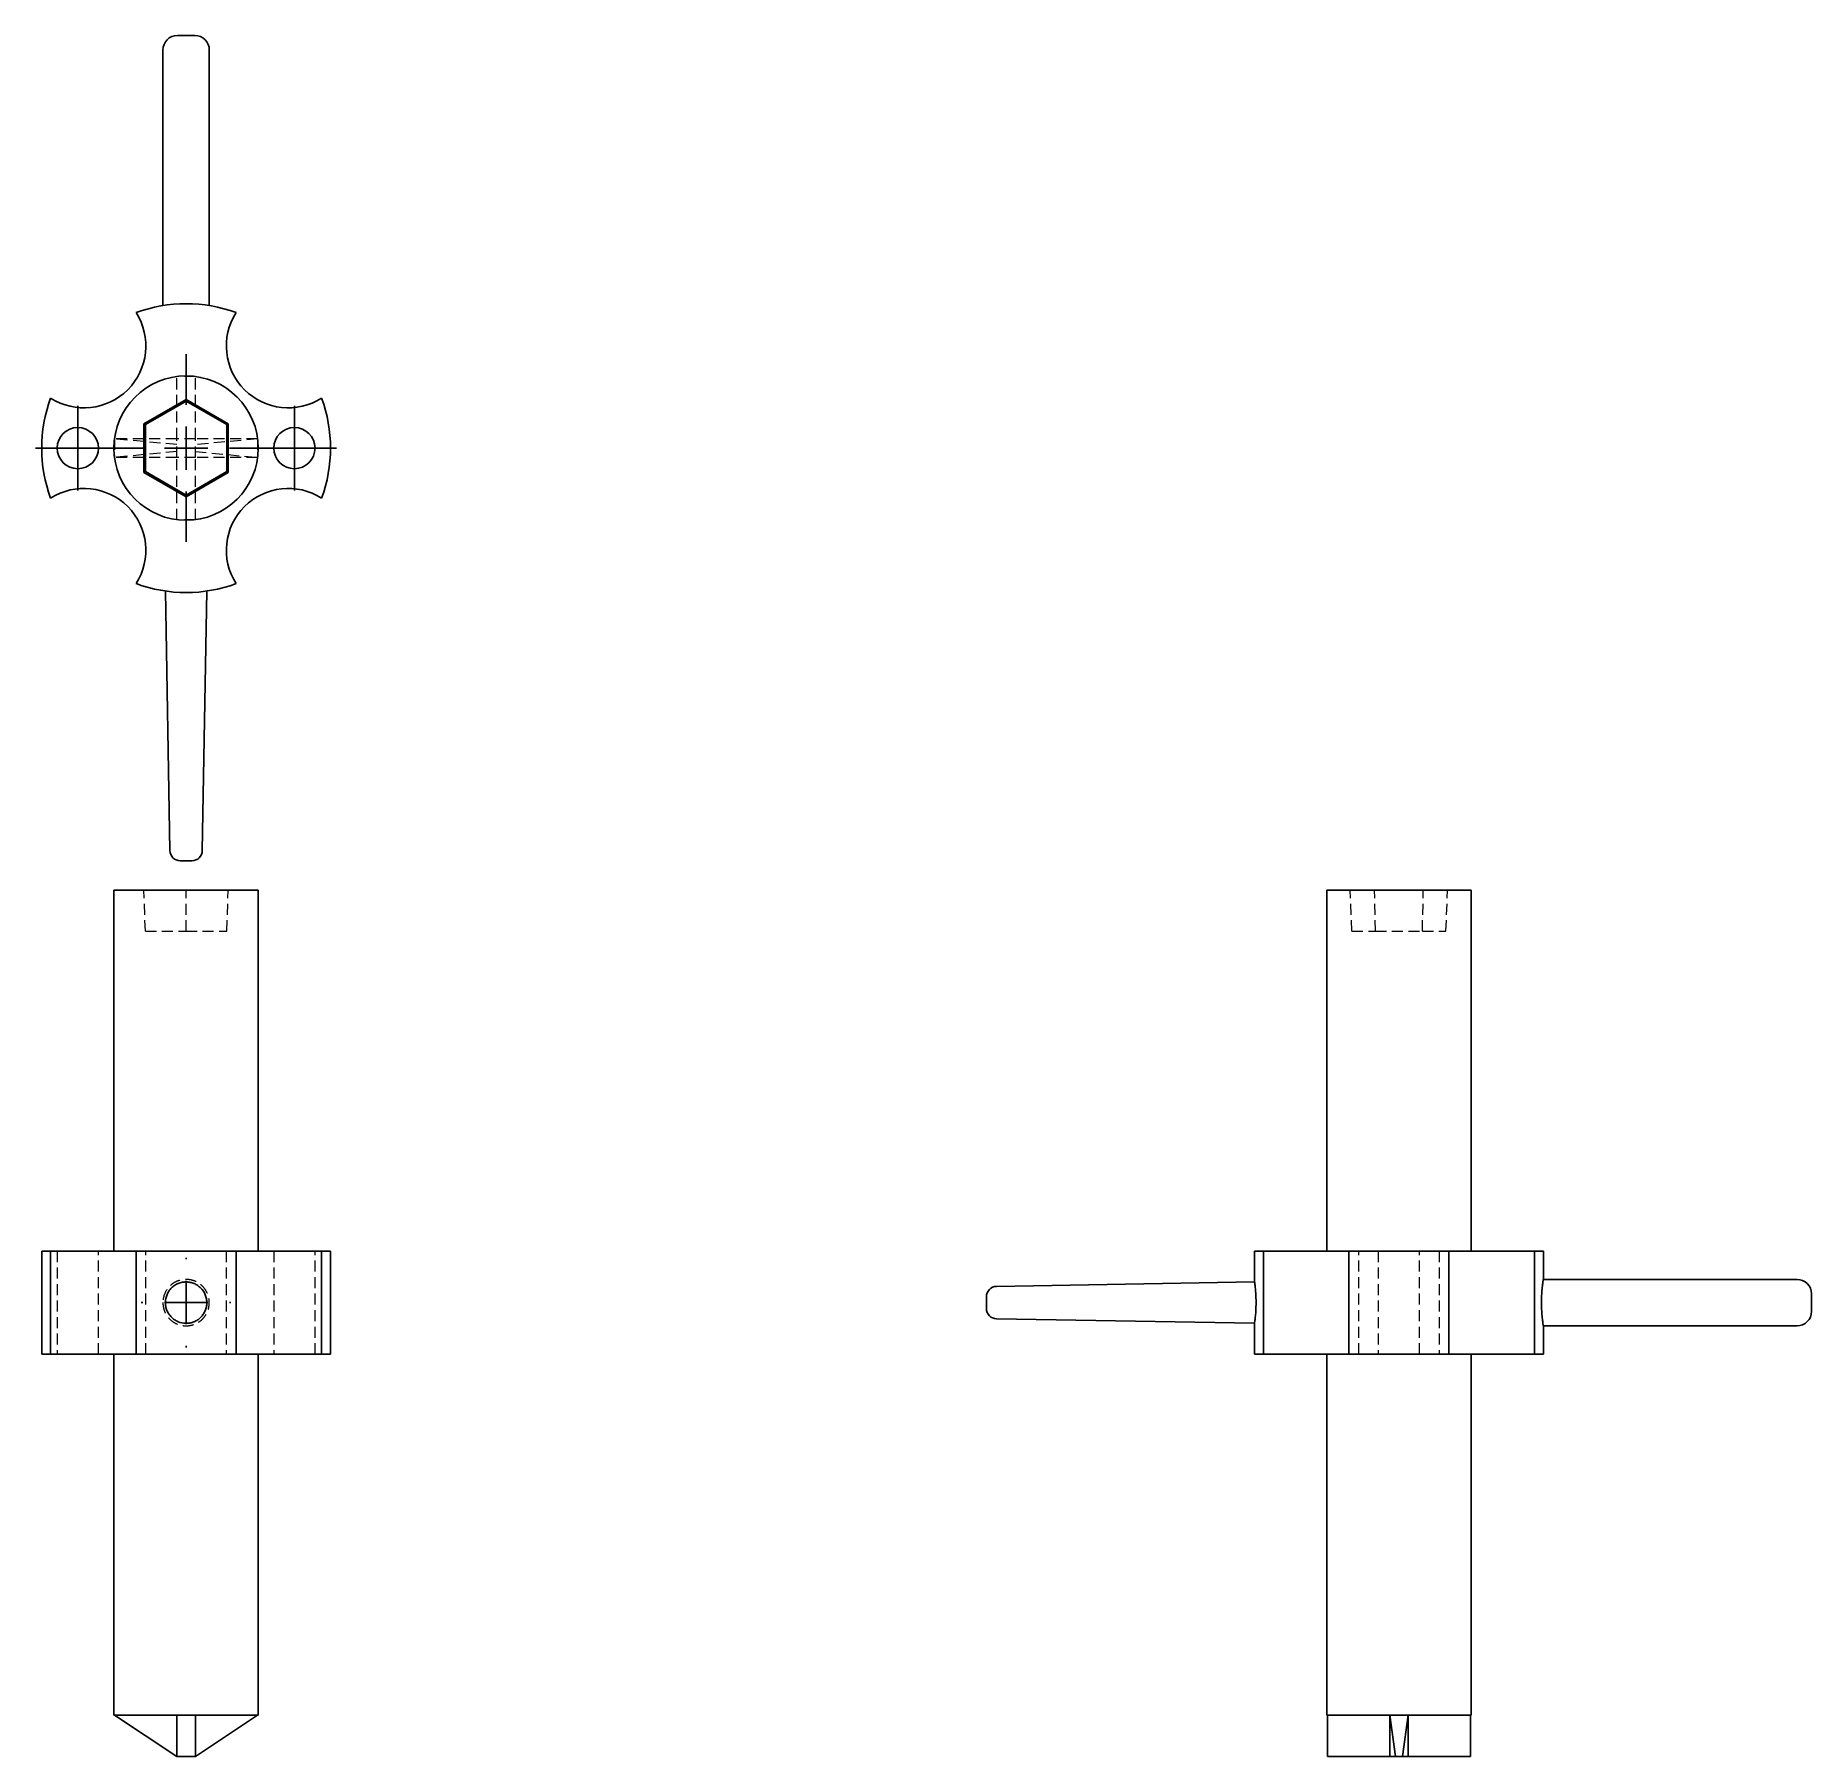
# Model space of a CAD drawing. Header units: millimetres. Extents: x 66 to 271, y 7 to 206.
import ezdxf

# ---------------------------------------------------------------- set-up
doc = ezdxf.new("R2010")
doc.units = ezdxf.units.MM
doc.linetypes.add('HIDDEN', pattern=[1.905, 1.27, -0.635])
doc.layers.add('10', color=7, linetype='Continuous')

# ---------------------------------------------------------------- blocks, each defined once
blk = doc.blocks.new('SW_CENTERMARKSYMBOL_0')
at = {"layer": '10', "color": 0}
for p, q in [((0, 5), (0, 5.18)), ((0, 0), (0, 2.5)), ((-5, 0), (-5.18, 0)), ((0, 0), (-2.5, 0)), ((0, 0), (0, -2.5)), ((0, 0), (2.5, 0)), ((5, 0), (5.18, 0)), ((0, -5), (0, -5.18))]:
    blk.add_line(p, q, dxfattribs=at)
blk = doc.blocks.new('SW_CENTERMARKSYMBOL_1')
at = {"layer": '10', "color": 0}
for p, q in [((0, 2.5), (0, 4.88)), ((0, 0), (0, 2.5)), ((-2.5, 0), (-4.88, 0)), ((0, 0), (-2.5, 0)), ((0, 0), (0, -2.5)), ((0, 0), (2.5, 0)), ((2.5, 0), (4.88, 0)), ((0, -2.5), (0, -4.88))]:
    blk.add_line(p, q, dxfattribs=at)
blk = doc.blocks.new('SW_CENTERMARKSYMBOL_2')
at = {"layer": '10', "color": 0}
for p, q in [((0, 2.5), (0, 4.88)), ((0, 0), (0, 2.5)), ((-2.5, 0), (-4.88, 0)), ((0, 0), (-2.5, 0)), ((0, 0), (0, -2.5)), ((0, 0), (2.5, 0)), ((2.5, 0), (4.88, 0)), ((0, -2.5), (0, -4.88))]:
    blk.add_line(p, q, dxfattribs=at)
blk = doc.blocks.new('SW_CENTERMARKSYMBOL_3')
at = {"layer": '10', "color": 0}
for p, q in [((0, 5), (0, 10.83)), ((0, 0), (0, 2.5)), ((-5, 0), (-10.83, 0)), ((0, 0), (-2.5, 0)), ((0, 0), (0, -2.5)), ((0, 0), (2.5, 0)), ((5, 0), (10.83, 0)), ((0, -5), (0, -10.83))]:
    blk.add_line(p, q, dxfattribs=at)

msp = doc.modelspace()

# ---------------------------------------------------------------- linework, layer by layer
at = {"color": 7, "linetype": 'Continuous', "lineweight": 25}
for p, q in [((81.99, 205.62), (84.01, 205.62)), ((80.32, 203.95), (80.32, 174.45)), ((85.68, 174.46), (85.68, 203.95)), ((83, 163.62), (78.13, 160.81)), ((83, 163.43), (78.3, 160.71)), ((87.87, 160.81), (83, 163.62)), ((83, 163.43), (83, 163.62)), ((87.7, 160.71), (83, 163.43)), ((78.13, 160.81), (78.13, 155.19)), ((78.3, 160.71), (78.13, 160.81)), ((78.3, 160.71), (78.3, 155.29)), ((87.7, 160.71), (87.87, 160.81)), ((87.7, 155.29), (87.7, 160.71)), ((87.87, 155.19), (87.87, 160.81)), ((78.3, 155.29), (78.13, 155.19)), ((78.13, 155.19), (83, 152.38)), ((78.3, 155.29), (83, 152.57)), ((83, 152.57), (87.7, 155.29)), ((83, 152.38), (87.87, 155.19)), ((87.7, 155.29), (87.87, 155.19)), ((83, 152.57), (83, 152.38)), ((80.61, 141.5), (81.13, 111.55)), ((84.87, 111.55), (85.39, 141.5)), ((83.68, 110.38), (82.32, 110.38)), ((74.67, 107), (74.67, 65.33)), ((91.33, 107), (74.67, 107)), ((91.33, 65.33), (91.33, 107)), ((214.67, 107), (214.67, 65.33)), ((231.33, 107), (214.67, 107)), ((231.33, 65.33), (231.33, 107)), ((66.33, 65.33), (66.33, 53.43)), ((67.36, 65.33), (66.33, 65.33)), ((67.36, 53.43), (67.36, 65.33)), ((67.36, 65.33), (77.23, 65.33)), ((77.23, 53.43), (77.23, 65.33)), ((88.77, 65.33), (77.23, 65.33)), ((88.77, 53.43), (88.77, 65.33)), ((88.77, 65.33), (98.64, 65.33)), ((98.64, 53.43), (98.64, 65.33)), ((99.67, 65.33), (98.64, 65.33)), ((99.67, 53.43), (99.67, 65.33)), ((206.33, 65.33), (206.33, 61.77)), ((207.36, 65.33), (206.33, 65.33)), ((207.36, 53.43), (207.36, 65.33)), ((207.36, 65.33), (217.23, 65.33)), ((217.23, 53.43), (217.23, 65.33)), ((228.77, 65.33), (217.23, 65.33)), ((228.77, 53.43), (228.77, 65.33)), ((228.77, 65.33), (238.64, 65.33)), ((238.64, 53.43), (238.64, 65.33)), ((239.67, 65.33), (238.64, 65.33)), ((239.67, 62.06), (239.67, 65.33)), ((206.33, 61.77), (176.55, 61.25)), ((268.95, 62.06), (239.67, 62.06)), ((175.38, 59.38), (175.38, 60.06)), ((270.62, 60.39), (270.62, 59.38)), ((175.38, 58.7), (175.38, 59.38)), ((176.55, 57.51), (206.34, 56.99)), ((270.62, 59.38), (270.62, 58.37)), ((206.33, 57.02), (206.33, 53.43)), ((239.66, 56.7), (268.95, 56.7)), ((239.67, 53.43), (239.67, 56.74)), ((67.36, 53.43), (66.33, 53.43)), ((67.36, 53.43), (77.23, 53.43)), ((74.67, 53.43), (74.67, 11.76)), ((88.77, 53.43), (77.23, 53.43)), ((88.77, 53.43), (98.64, 53.43)), ((91.33, 11.76), (91.33, 53.43)), ((99.67, 53.43), (98.64, 53.43)), ((207.36, 53.43), (206.33, 53.43)), ((207.36, 53.43), (217.23, 53.43)), ((214.67, 53.43), (214.67, 11.76)), ((228.77, 53.43), (217.23, 53.43)), ((228.77, 53.43), (238.64, 53.43)), ((231.33, 11.76), (231.33, 53.43)), ((239.67, 53.43), (238.64, 53.43)), ((91.33, 11.76), (74.67, 11.76)), ((81.93, 7), (74.74, 11.76)), ((81.93, 7), (81.93, 11.76)), ((84.07, 7), (84.07, 11.76)), ((84.07, 7), (91.26, 11.76)), ((231.33, 11.76), (214.67, 11.76)), ((214.74, 7), (214.74, 11.76)), ((221.93, 7), (221.93, 11.76)), ((222.6, 7), (221.93, 11.76)), ((221.93, 7), (221.93, 11.76)), ((224.07, 11.76), (223.4, 7)), ((224.07, 7), (224.07, 11.76)), ((224.07, 7), (224.07, 11.76)), ((231.26, 7), (231.26, 11.76)), ((84.07, 7), (81.93, 7)), ((214.74, 7), (221.93, 7)), ((221.93, 7), (224.07, 7)), ((222.6, 7), (223.4, 7)), ((224.07, 7), (231.26, 7))]:
    msp.add_line(p, q, dxfattribs=at)
at = {"color": 7, "linetype": 'HIDDEN', "lineweight": 18}
for p, q in [((81.93, 159.07), (81.93, 166.26)), ((84.07, 166.26), (81.93, 166.26)), ((84.07, 159.07), (84.07, 166.26)), ((74.74, 159.07), (74.74, 156.93)), ((81.93, 159.07), (74.74, 159.07)), ((81.93, 158.4), (74.74, 159.07)), ((81.93, 156.93), (81.93, 159.07)), ((84.07, 159.07), (81.93, 159.07)), ((81.93, 156.93), (81.93, 159.07)), ((84.07, 159.07), (81.93, 159.07)), ((84.07, 156.93), (84.07, 159.07)), ((91.26, 159.07), (84.07, 159.07)), ((91.26, 159.07), (84.07, 158.4)), ((84.07, 156.93), (84.07, 159.07)), ((91.26, 159.07), (91.26, 156.93)), ((81.93, 157.6), (74.74, 156.93)), ((81.93, 156.93), (74.74, 156.93)), ((81.93, 149.74), (81.93, 156.93)), ((84.07, 156.93), (81.93, 156.93)), ((84.07, 156.93), (81.93, 156.93)), ((84.07, 157.6), (91.26, 156.93)), ((84.07, 149.74), (84.07, 156.93)), ((91.26, 156.93), (84.07, 156.93)), ((84.07, 149.74), (81.93, 149.74)), ((78.3, 102.24), (78.13, 107)), ((83, 102.24), (83, 107)), ((87.7, 102.24), (87.87, 107)), ((217.57, 102.24), (217.38, 107)), ((220.29, 102.24), (220.19, 107)), ((225.71, 102.24), (225.81, 107)), ((228.43, 102.24), (228.62, 107)), ((78.3, 102.24), (83, 102.24)), ((83, 102.24), (87.7, 102.24)), ((217.57, 102.24), (220.29, 102.24)), ((220.29, 102.24), (225.71, 102.24)), ((225.71, 102.24), (228.43, 102.24)), ((68.12, 65.33), (68.12, 53.43)), ((72.88, 53.43), (72.88, 65.33)), ((78.36, 53.43), (78.36, 65.33)), ((87.64, 65.33), (87.64, 53.43)), ((93.12, 65.33), (93.12, 53.43)), ((97.88, 53.43), (97.88, 65.33)), ((218.36, 53.43), (218.36, 65.33)), ((220.62, 65.33), (220.62, 53.43)), ((225.38, 53.43), (225.38, 65.33)), ((227.64, 65.33), (227.64, 53.43)), ((206.43, 57.87), (206.42, 57.7))]:
    msp.add_line(p, q, dxfattribs=at)
at = {"color": 7, "linetype": 'Continuous', "lineweight": 25}
for centre, radius in [((83, 158), 8.33), ((70.5, 158), 2.38), ((95.5, 158), 2.38)]:
    msp.add_circle(centre, radius, dxfattribs=at)
for centre, radius, start, end in [((81.99, 203.95), 1.67, 90, 180), ((84.01, 203.95), 1.67, 0, 90), ((83, 158), 16.67, 69.7473, 110.2527), ((71.21, 169.79), 7.14, 237.3736, 32.6264), ((94.79, 169.79), 7.14, 147.3736, 302.6264), ((83, 158), 16.67, 159.7473, 200.2527), ((83, 158), 16.67, 339.7473, 20.2527), ((71.21, 146.21), 7.14, 327.3736, 122.6264), ((94.79, 146.21), 7.14, 57.3736, 212.6264), ((83, 158), 16.67, 249.7473, 290.2527), ((82.32, 111.57), 1.19, 181, 270), ((83.68, 111.57), 1.19, 270, 359), ((268.95, 60.39), 1.67, 0, 90), ((176.57, 60.06), 1.19, 91, 180), ((176.57, 58.7), 1.19, 180, 269), ((268.95, 58.37), 1.67, 270, 0)]:
    msp.add_arc(centre, radius, start, end, dxfattribs=at)
at = {"color": 7, "linetype": 'HIDDEN', "lineweight": 18}
for points, knots in [([(80.32, 59.38), (80.32, 59.56), (80.34, 59.73), (80.41, 60.08), (80.46, 60.25), (80.66, 60.73), (80.86, 61.03), (81.23, 61.4), (81.37, 61.51), (81.66, 61.71), (81.81, 61.79), (82.14, 61.92), (82.31, 61.97), (82.65, 62.04), (82.83, 62.06), (83.18, 62.06), (83.35, 62.04), (83.7, 61.97), (83.87, 61.92), (84.19, 61.79), (84.34, 61.7), (84.63, 61.51), (84.77, 61.4), (85.02, 61.15), (85.13, 61.01), (85.32, 60.72), (85.41, 60.57), (85.54, 60.24), (85.59, 60.08), (85.66, 59.73), (85.68, 59.55), (85.68, 59.2), (85.66, 59.03), (85.59, 58.68), (85.54, 58.52), (85.41, 58.19), (85.32, 58.04), (85.13, 57.75), (85.02, 57.61), (84.77, 57.36), (84.63, 57.25), (84.34, 57.06), (84.19, 56.97), (83.86, 56.84), (83.7, 56.79), (83.35, 56.72), (83.17, 56.7), (82.82, 56.7), (82.65, 56.72), (82.3, 56.79), (82.13, 56.84), (81.81, 56.97), (81.66, 57.06), (81.36, 57.25), (81.23, 57.36), (80.98, 57.61), (80.87, 57.75), (80.68, 58.04), (80.59, 58.19), (80.46, 58.52), (80.41, 58.69), (80.34, 59.03), (80.32, 59.2), (80.32, 59.38)], [0, 0, 0, 0, 0.03125, 0.03125, 0.0625, 0.0625, 0.125, 0.125, 0.15625, 0.15625, 0.1875, 0.1875, 0.21875, 0.21875, 0.25, 0.25, 0.28125, 0.28125, 0.3125, 0.3125, 0.34375, 0.34375, 0.375, 0.375, 0.40625, 0.40625, 0.4375, 0.4375, 0.46875, 0.46875, 0.5, 0.5, 0.53125, 0.53125, 0.5625, 0.5625, 0.59375, 0.59375, 0.625, 0.625, 0.65625, 0.65625, 0.6875, 0.6875, 0.71875, 0.71875, 0.75, 0.75, 0.78125, 0.78125, 0.8125, 0.8125, 0.84375, 0.84375, 0.875, 0.875, 0.90625, 0.90625, 0.9375, 0.9375, 0.96875, 0.96875, 1, 1, 1, 1]), ([(239.45, 59.22), (239.45, 59.27), (239.45, 59.49), (239.45, 59.71), (239.46, 59.87)], [0, 0, 0, 0, 0.245491, 1, 1, 1, 1])]:
    msp.add_open_spline(points, degree=3, knots=knots, dxfattribs=at)
at = {"color": 7, "linetype": 'Continuous', "lineweight": 25}
for points, knots in [([(81.3, 57.7), (81.41, 57.59), (81.53, 57.49), (81.79, 57.32), (81.93, 57.24), (82.36, 57.06), (82.67, 57), (83.14, 56.99), (83.3, 57.01), (83.61, 57.07), (83.76, 57.11), (84.05, 57.23), (84.19, 57.3), (84.45, 57.47), (84.57, 57.57), (84.79, 57.79), (84.89, 57.91), (85.07, 58.17), (85.14, 58.31), (85.26, 58.6), (85.31, 58.75), (85.37, 59.05), (85.39, 59.21), (85.39, 59.52), (85.38, 59.68), (85.32, 59.99), (85.27, 60.14), (85.1, 60.57), (84.92, 60.84), (84.59, 61.17), (84.47, 61.27), (84.21, 61.45), (84.07, 61.52), (83.78, 61.64), (83.63, 61.69), (83.33, 61.75), (83.17, 61.77), (82.86, 61.77), (82.7, 61.75), (82.39, 61.7), (82.24, 61.65), (81.95, 61.53), (81.81, 61.46), (81.55, 61.29), (81.43, 61.19), (81.21, 60.97), (81.11, 60.85), (80.93, 60.59), (80.86, 60.45), (80.68, 60.02), (80.61, 59.71), (80.61, 59.24), (80.62, 59.08), (80.68, 58.77), (80.73, 58.63), (80.84, 58.34), (80.92, 58.2), (81.09, 57.94), (81.19, 57.82), (81.3, 57.7)], [0, 0, 0, 0, 0.03125, 0.03125, 0.0625, 0.0625, 0.125, 0.125, 0.15625, 0.15625, 0.1875, 0.1875, 0.21875, 0.21875, 0.25, 0.25, 0.28125, 0.28125, 0.3125, 0.3125, 0.34375, 0.34375, 0.375, 0.375, 0.40625, 0.40625, 0.4375, 0.4375, 0.5, 0.5, 0.53125, 0.53125, 0.5625, 0.5625, 0.59375, 0.59375, 0.625, 0.625, 0.65625, 0.65625, 0.6875, 0.6875, 0.71875, 0.71875, 0.75, 0.75, 0.78125, 0.78125, 0.8125, 0.8125, 0.875, 0.875, 0.90625, 0.90625, 0.9375, 0.9375, 0.96875, 0.96875, 1, 1, 1, 1]), ([(206.34, 57.02), (206.34, 57.02), (206.33, 56.98), (206.36, 57.2), (206.42, 57.66), (206.48, 58.33), (206.51, 59.11), (206.5, 59.92), (206.46, 60.67), (206.4, 61.29), (206.35, 61.66), (206.33, 61.81), (206.33, 61.77), (206.33, 61.77)], [0, 0, 0, 0, 0.036269, 0.143933, 0.251429, 0.357856, 0.463854, 0.570706, 0.678433, 0.785822, 0.892353, 0.998905, 1, 1, 1, 1]), ([(239.67, 62.06), (239.67, 62.06), (239.67, 62.11), (239.64, 61.93), (239.58, 61.5), (239.51, 60.81), (239.45, 59.97), (239.44, 59.06), (239.49, 58.18), (239.56, 57.43), (239.63, 56.93), (239.67, 56.69), (239.66, 56.73), (239.66, 56.74)], [0, 0, 0, 0, 0.0030706, 0.110421, 0.21823, 0.3250197, 0.4308916, 0.5373722, 0.6450513, 0.7526378, 0.8590276, 0.9649524, 1, 1, 1, 1])]:
    msp.add_open_spline(points, degree=3, knots=knots, dxfattribs=at)

# ---------------------------------------------------------------- block references
at = {"layer": '10'}
for name, p in [('SW_CENTERMARKSYMBOL_3', (83, 158)), ('SW_CENTERMARKSYMBOL_2', (70.5, 158)), ('SW_CENTERMARKSYMBOL_1', (95.5, 158)), ('SW_CENTERMARKSYMBOL_0', (83, 59.38))]:
    msp.add_blockref(name, p, dxfattribs=at)

doc.saveas('drawing.dxf')
